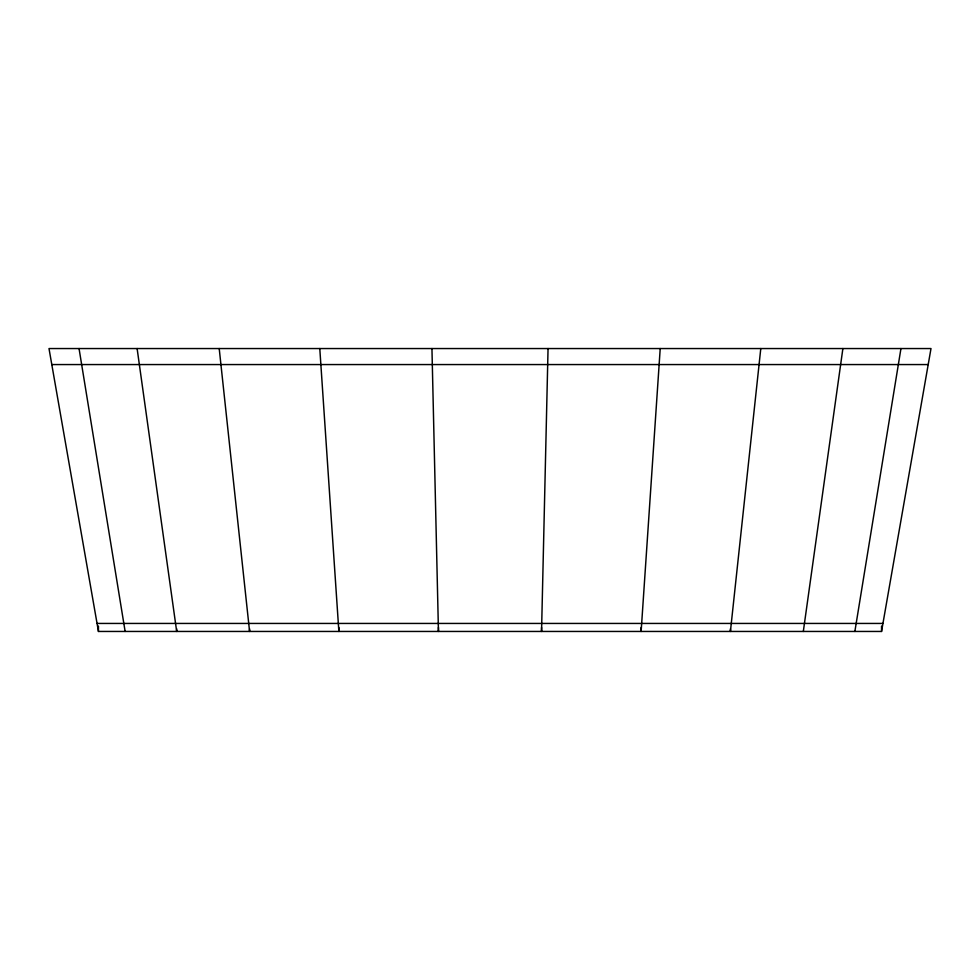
<?xml version="1.0" encoding="UTF-8"?>
<svg xmlns="http://www.w3.org/2000/svg" width="980" height="980" viewBox="0 0 980 980"><rect width="100%" height="100%" fill="white"/><g stroke="black" fill="none" stroke-linecap="round" stroke-linejoin="round"><path stroke-width="1.47" d="M548.053 348.549L541.548 631.451L541.548 627.445M660.214 348.549L641.128 631.451L641.128 627.445M760.786 348.549L730.418 631.451L730.418 628.78M803.318 631.451L842.886 348.549M854.866 631.451L900.951 348.549M881.547 631.451L931 348.549L49 348.549L98.453 631.451L881.547 631.451L881.547 626.11M51.805 364.56L928.195 364.56M97.057 623.439L882.943 623.439M79.049 348.549L125.134 631.451M137.114 348.549L176.682 631.451L176.682 628.78M219.214 348.549L249.582 631.451L249.582 628.78M319.786 348.549L338.872 631.451L338.872 627.445M431.947 348.549L438.452 631.451L438.452 627.445M98.453 626.11L98.453 631.451"/></g></svg>
